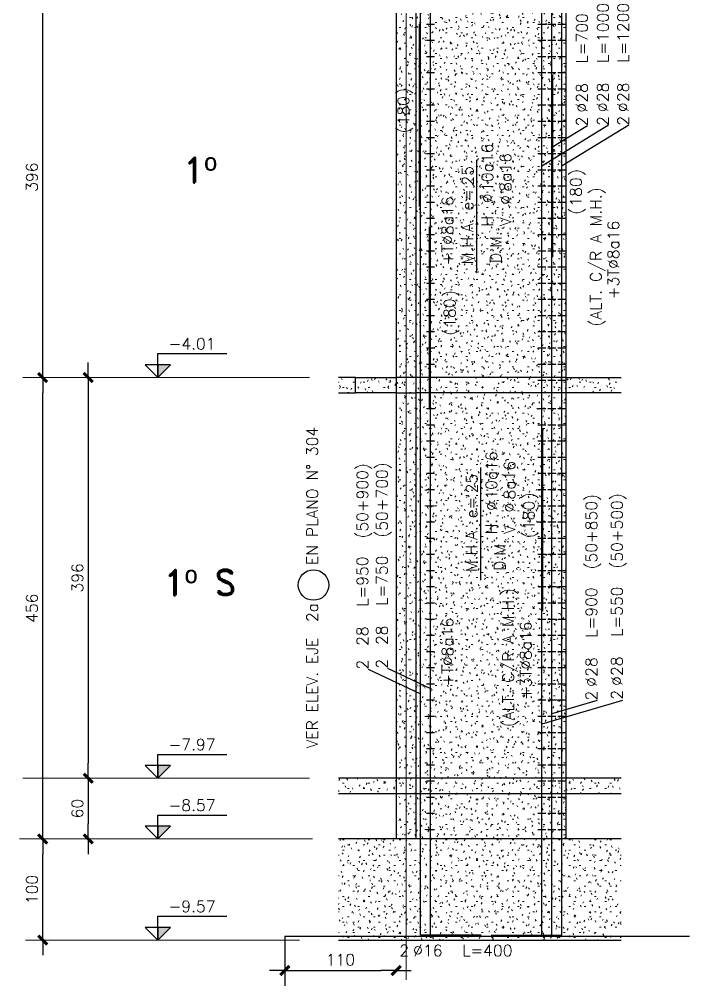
# Model space of a CAD drawing. Extents: x -58 to 5689, y 66 to 4123.
# Drawn here: x 1478 to 2140, y 1554 to 2509 of the extents above; entities that cross this region are included whole.
import ezdxf
from ezdxf.enums import TextEntityAlignment as Align

# ---------------------------------------------------------------- set-up
doc = ezdxf.new("R2010")
doc.units = 0
doc.header["$LTSCALE"] = 30
doc.header["$MEASUREMENT"] = 0
doc.linetypes.add('EJEEa$0$RLE-PROYECCION', pattern=[0.71438, 0.47625, -0.23813])
doc.layers.get('0').update_dxf_attribs({"linetype": 'CONTINUOUS'})
for name, color, linetype in [('EJEEa$0$fe', 7, 'CONTINUOUS'), ('EJEEa$0$RLA-COTAS2', 1, 'CONTINUOUS'), ('EJEEa$0$RLA-FE', 7, 'CONTINUOUS'), ('EJEEa$0$RLA-TEXTOS-FE', 9, 'CONTINUOUS'), ('EJEEa$0$RLA-TEXTOS2', 6, 'CONTINUOUS'), ('EJEEa$0$TEXTOS-FE', 9, 'CONTINUOUS'), ('EJEEa$0$TEXTOS1', 9, 'CONTINUOUS')]:
    doc.layers.add(name, color=color, linetype=linetype)
doc.layers.add('EJEEa$0$RLA-ACHURADO', color=30, linetype='EJEEa$0$RLE-PROYECCION', lineweight=15, transparency=0.7)
for name, color, linetype, lineweight in [('EJEEa$0$RLA-CONTORNO', 30, 'CONTINUOUS', 25), ('EJEEa$0$RLA-EJES', 1, 'CONTINUOUS', 9), ('EJEEa$0$RLA-NIVEL-1', 1, 'CONTINUOUS', 9), ('EJEEa$0$RLA-SELLO', 3, 'CONTINUOUS', 9)]:
    doc.layers.add(name, color=color, linetype=linetype, lineweight=lineweight)
doc.styles.add('EJEEa$0$RomanD', font='romand__.ttf', dxfattribs={"height": 32.5})
doc.styles.add('EJEEa$0$ROMANS', font='romans.shx', dxfattribs={"height": 11.25})
doc.dimstyles.new('EJEEa$0$ING50', dxfattribs={"dimscale": 50, "dimtxt": 0.27, "dimasz": 0.3, "dimexe": 0, "dimexo": 0, "dimgap": 0.1, "dimtad": 1, "dimdec": 1, "dimzin": 12, "dimdsep": 46, "dimtxsty": 'EJEEa$0$ROMANS', "dimblk": 'EJEEa$0$TICK1', "dimblk1": 'EJEEa$0$TICK1', "dimblk2": 'EJEEa$0$TICK1', "dimcen": 0.09, "dimclrd": 2, "dimclre": 1, "dimclrt": 3, "dimadec": 0, "dimazin": 0, "dimtfac": 1, "dimtdec": 0, "dimtix": 1, "dimtmove": 2, "dimatfit": 3, "dimldrblk": 'EJEEa$0$TICK1', "dimfxl": 0, "dimfxlon": 1, "dimtolj": 1, "dimtzin": 0, "dimarcsym": 0})
pattern_1 = [(0, (-900.539, -323.827), (20.32, 5.08), [1.676, -13.564, 1.676, -13.564, -81.28]), (0, (-900.539, -323.827), (20.32, 5.08), [-30.48, 1.676, -28.804, 1.676, -13.564, -35.56]), (0, (-900.539, -323.827), (20.32, 5.08), [-76.2, 1.676, -8.484, 1.676, -23.724]), (120, (-892.919, -321.287), (-14.55941, 15.057636), [1.676, -13.564, 1.676, -13.564, -81.28]), (120, (-892.919, -321.287), (-14.55941, 15.057636), [-30.48, 1.676, -28.804, 1.676, -13.564, -35.56]), (120, (-892.919, -321.287), (-14.55941, 15.057636), [-76.2, 1.676, -8.484, 1.676, -23.724]), (240, (-890.379, -311.127), (-5.76059, -20.137636), [1.676, -13.564, 1.676, -13.564, -81.28]), (240, (-890.379, -311.127), (-5.76059, -20.137636), [-30.48, 1.676, -28.804, 1.676, -13.564, -35.56]), (240, (-890.379, -311.127), (-5.76059, -20.137636), [-76.2, 1.676, -8.484, 1.676, -23.724])]

# ---------------------------------------------------------------- blocks, each defined once
blk = doc.blocks.new('EJEEa$0$TICK1')
at = {"color": 2}
for points in [[(0, 0), (-1, 0)], [(0, 0), (1, 0)]]:
    blk.add_lwpolyline(points, dxfattribs=at)
at = {"color": 2, "const_width": 0.2}
blk.add_lwpolyline([(-0.3, -0.3), (0.3, 0.3)], dxfattribs=at)
blk = doc.blocks.new('EJEEa$0$DIMBLOCK1-EJE Ea')
at = {"color": 2, "lineweight": -2, "transparency": 16777216}
blk.add_line((-1333.42, -942), (-1333.42, -872), dxfattribs=at)
at = {"color": 2, "lineweight": -2, "transparency": 16777216, "xscale": 15, "yscale": 15, "zscale": 15}
for p, rotation in [((-1333.42, -857), 90), ((-1333.42, -957), 270)]:
    blk.add_blockref('EJEEa$0$TICK1', p, dxfattribs=dict(at, rotation=rotation))
at = {"color": 3, "transparency": 16777216, "insert": (-1344.05, -907), "char_height": 11.25, "attachment_point": 5, "rotation": 90, "style": 'EJEEa$0$ROMANS'}
blk.add_mtext('\\A1;100', dxfattribs=at)
blk = doc.blocks.new('EJEEa$0$DIMBLOCK2-EJE Ea')
at = {"color": 2, "lineweight": -2, "transparency": 16777216}
blk.add_line((-1333.42, -842), (-1333.42, -416), dxfattribs=at)
at = {"color": 2, "lineweight": -2, "transparency": 16777216, "xscale": 15, "yscale": 15, "zscale": 15}
for p, rotation in [((-1333.42, -401), 90), ((-1333.42, -857), 270)]:
    blk.add_blockref('EJEEa$0$TICK1', p, dxfattribs=dict(at, rotation=rotation))
at = {"color": 3, "transparency": 16777216, "insert": (-1344.05, -629), "char_height": 11.25, "attachment_point": 5, "rotation": 90, "style": 'EJEEa$0$ROMANS'}
blk.add_mtext('\\A1;456', dxfattribs=at)
blk = doc.blocks.new('EJEEa$0$DIMBLOCK3-EJE Ea')
at = {"color": 2, "lineweight": -2, "transparency": 16777216}
blk.add_line((-1333.42, -386), (-1333.42, -20), dxfattribs=at)
at = {"color": 2, "lineweight": -2, "transparency": 16777216, "xscale": 15, "yscale": 15, "zscale": 15}
for p, rotation in [((-1333.42, -5), 90), ((-1333.42, -401), 270)]:
    blk.add_blockref('EJEEa$0$TICK1', p, dxfattribs=dict(at, rotation=rotation))
at = {"color": 3, "transparency": 16777216, "insert": (-1344.05, -203), "char_height": 11.25, "attachment_point": 5, "rotation": 90, "style": 'EJEEa$0$ROMANS'}
blk.add_mtext('\\A1;396', dxfattribs=at)
blk = doc.blocks.new('EJEEa$0$DIMBLOCK7-EJE Ea')
at = {"color": 2, "lineweight": -2, "transparency": 16777216}
blk.add_line((-1288.42, -416), (-1288.42, -782), dxfattribs=at)
at = {"color": 2, "lineweight": -2, "transparency": 16777216, "xscale": 15, "yscale": 15, "zscale": 15}
for p, rotation in [((-1288.42, -401), 90), ((-1288.42, -797), 270)]:
    blk.add_blockref('EJEEa$0$TICK1', p, dxfattribs=dict(at, rotation=rotation))
at = {"color": 3, "transparency": 16777216, "insert": (-1299.05, -599), "char_height": 11.25, "attachment_point": 5, "rotation": 90, "style": 'EJEEa$0$ROMANS'}
blk.add_mtext('\\A1;396', dxfattribs=at)
blk = doc.blocks.new('EJEEa$0$DIMBLOCK8-EJE Ea')
at = {"color": 2, "lineweight": -2, "transparency": 16777216}
blk.add_line((-1288.42, -812), (-1288.42, -842), dxfattribs=at)
at = {"color": 2, "lineweight": -2, "transparency": 16777216, "xscale": 15, "yscale": 15, "zscale": 15}
for p, rotation in [((-1288.42, -797), 90), ((-1288.42, -857), 270)]:
    blk.add_blockref('EJEEa$0$TICK1', p, dxfattribs=dict(at, rotation=rotation))
at = {"color": 3, "transparency": 16777216, "insert": (-1299.05, -827), "char_height": 11.25, "attachment_point": 5, "rotation": 90, "style": 'EJEEa$0$ROMANS'}
blk.add_mtext('\\A1;60', dxfattribs=at)
blk = doc.blocks.new('EJEEa$0$nivel-el')
blk.add_hatch(color=1).paths.add_polyline_path([(0, 0), (12.5, 12.5), (0, 12.5)])
at = {"color": 3}
blk.add_lwpolyline([(0, 0), (12.5, 12.5), (-12.5, 12.5), (0, 0), (0, 23.61), (68.35, 23.61)], dxfattribs=at)
blk.add_lwpolyline([(0, 0), (12.5, 12.5), (0, 12.5), (0, 0)])
at = {"color": 3, "style": 'EJEEa$0$ROMANS', "flags": 4}
blk.add_attdef('%%P0.00', text='', height=11.25, dxfattribs=at).set_placement((33.96, 27.67), align=Align.CENTER)
blk = doc.blocks.new('*U156')
at = {"layer": 'EJEEa$0$RLA-FE'}
for p, q in [((0, 50), (0, 0)), ((0, 0), (1068.21, 0)), ((1068.21, 0), (1118.21, 0)), ((1118.21, 0), (1150, 0)), ((1150, 0), (1150, 0))]:
    blk.add_line(p, q, dxfattribs=at)
at = {"layer": 'EJEEa$0$RLA-FE', "color": 3, "style": 'EJEEa$0$ROMANS'}
for tag, p, flags in [('TIPO', (573.8, -57.92), 13), ('PHI', (813.34, -65.84), 12), ('DIAM', (823.19, -66.05), 12), ('MINUS', (845.21, -66.05), 13), ('MARK', (858.6, -66.05), 13), ('TEXTO_FE1', (861.91, -66.05), 8), ('TEXTO_FE2', (929.43, -66.04), 8), ('NVECES', (559.93, -76.86), 13), ('NUMFE', (563.86, -96.62), 13), ('CAPA', (572.06, -115.74), 13), ('DESPLAZA', (277.18, -134.17), 13), ('ESPACIO', (283.22, -152.53), 13), ('CANT', (297.06, -171.33), 13)]:
    blk.add_attdef(tag, p, '', height=11.25, dxfattribs=dict(at, flags=flags))
at = {"layer": 'EJEEa$0$RLA-FE', "color": 3, "style": 'EJEEa$0$ROMANS', "flags": 8}
for tag, p in [('F=', (795.03, -66.05)), ('NUM', (809.44, -66.05))]:
    blk.add_attdef(tag, text='', height=11.25, dxfattribs=at).set_placement(p, align=Align.RIGHT)
blk = doc.blocks.new('*U151')
at = {"layer": 'EJEEa$0$RLA-FE'}
for p, q in [((0, 50), (0, 0)), ((0, 0), (768.21, 0)), ((768.21, 0), (818.21, 0)), ((818.21, 0), (850, 0)), ((850, 0), (850, 0))]:
    blk.add_line(p, q, dxfattribs=at)
at = {"layer": 'EJEEa$0$RLA-FE', "color": 3, "style": 'EJEEa$0$ROMANS', "flags": 8}
for tag, p in [('F=', (227.06, -44.74)), ('NUM', (241.47, -44.74))]:
    blk.add_attdef(tag, text='', height=11.25, dxfattribs=at).set_placement(p, align=Align.RIGHT)
at = {"layer": 'EJEEa$0$RLA-FE', "color": 3, "style": 'EJEEa$0$ROMANS'}
for tag, p, flags in [('PHI', (245.36, -44.52), 12), ('DIAM', (255.22, -44.74), 12), ('MINUS', (277.24, -44.74), 13), ('MARK', (290.63, -44.74), 13), ('TEXTO_FE1', (293.93, -44.74), 8), ('TEXTO_FE2', (361.45, -44.72), 8), ('TIPO', (423.8, -57.92), 13), ('NVECES', (409.93, -76.86), 13), ('NUMFE', (413.86, -96.62), 13), ('CAPA', (422.06, -115.74), 13), ('DESPLAZA', (277.18, -134.17), 13), ('ESPACIO', (283.22, -152.53), 13), ('CANT', (297.06, -171.33), 13)]:
    blk.add_attdef(tag, p, '', height=11.25, dxfattribs=dict(at, flags=flags))
blk = doc.blocks.new('*U150')
at = {"layer": 'EJEEa$0$RLA-FE'}
for p, q in [((0, 0), (0, 0)), ((0, 0), (568.21, 0)), ((568.21, 0), (618.21, 0)), ((618.21, 0), (650, 0)), ((650, 0), (650, 0))]:
    blk.add_line(p, q, dxfattribs=at)
at = {"layer": 'EJEEa$0$RLA-FE', "color": 3, "style": 'EJEEa$0$ROMANS', "flags": 8}
for tag, p in [('F=', (124.45, -35.3)), ('NUM', (138.86, -35.3))]:
    blk.add_attdef(tag, text='', height=11.25, dxfattribs=at).set_placement(p, align=Align.RIGHT)
at = {"layer": 'EJEEa$0$RLA-FE', "color": 3, "style": 'EJEEa$0$ROMANS'}
for tag, p, flags in [('PHI', (142.76, -35.08), 12), ('DIAM', (152.61, -35.3), 12), ('MINUS', (174.63, -35.3), 13), ('MARK', (188.03, -35.3), 13), ('TEXTO_FE1', (191.33, -35.3), 8), ('TEXTO_FE2', (258.85, -35.28), 8), ('TIPO', (323.8, -57.92), 13), ('NVECES', (309.93, -76.86), 13), ('NUMFE', (313.86, -96.62), 13), ('CAPA', (322.06, -115.74), 13), ('DESPLAZA', (277.18, -134.17), 13), ('ESPACIO', (283.22, -152.53), 13), ('CANT', (297.06, -171.33), 13)]:
    blk.add_attdef(tag, p, '', height=11.25, dxfattribs=dict(at, flags=flags))
blk = doc.blocks.new('*U148')
at = {"layer": 'EJEEa$0$RLA-FE', "color": 6}
blk.add_line((0, -1), (180, -1), dxfattribs=at)
at = {"layer": 'EJEEa$0$RLA-FE', "color": 3, "style": 'EJEEa$0$ROMANS', "flags": 8}
for tag, p in [('(', (45.35, -29.35)), ('EMP', (64.37, -29.35)), (')', (83.69, -29.35))]:
    blk.add_attdef(tag, text='', height=11.25, dxfattribs=at).set_placement(p, align=Align.CENTER)
blk = doc.blocks.new('*U152')
at = {"layer": 'EJEEa$0$RLA-FE'}
for p, q in [((0, 50), (0, 0)), ((0, 0), (418.21, 0)), ((418.21, 0), (468.21, 0)), ((468.21, 0), (500, 0)), ((500, 0), (500, 0))]:
    blk.add_line(p, q, dxfattribs=at)
at = {"layer": 'EJEEa$0$RLA-FE', "color": 3, "style": 'EJEEa$0$ROMANS'}
for tag, p, flags in [('TIPO', (248.8, -57.92), 13), ('NVECES', (234.93, -76.86), 13), ('PHI', (246.17, -79.68), 12), ('DIAM', (256.03, -79.89), 12), ('MINUS', (278.05, -79.89), 13), ('MARK', (291.44, -79.89), 13), ('TEXTO_FE1', (294.74, -79.89), 8), ('TEXTO_FE2', (362.26, -79.88), 8), ('NUMFE', (238.86, -96.62), 13), ('CAPA', (247.06, -115.74), 13), ('DESPLAZA', (277.18, -134.17), 13), ('ESPACIO', (283.22, -152.53), 13), ('CANT', (297.06, -171.33), 13)]:
    blk.add_attdef(tag, p, '', height=11.25, dxfattribs=dict(at, flags=flags))
at = {"layer": 'EJEEa$0$RLA-FE', "color": 3, "style": 'EJEEa$0$ROMANS', "flags": 8}
for tag, p in [('F=', (227.87, -79.89)), ('NUM', (242.28, -79.89))]:
    blk.add_attdef(tag, text='', height=11.25, dxfattribs=at).set_placement(p, align=Align.RIGHT)
blk = doc.blocks.new('*U149')
at = {"layer": 'EJEEa$0$RLA-FE'}
for p, q in [((0, 0), (0, 0)), ((0, 0), (918.21, 0)), ((918.21, 0), (968.21, 0)), ((968.21, 0), (1000, 0)), ((1000, 0), (1000, 0))]:
    blk.add_line(p, q, dxfattribs=at)
at = {"layer": 'EJEEa$0$RLA-FE', "color": 3, "style": 'EJEEa$0$ROMANS'}
for tag, p, flags in [('TIPO', (498.8, -57.92), 13), ('PHI', (493.24, -65.78), 12), ('DIAM', (503.1, -65.99), 12), ('MINUS', (525.12, -65.99), 13), ('MARK', (538.51, -65.99), 13), ('TEXTO_FE1', (541.81, -65.99), 8), ('TEXTO_FE2', (609.33, -65.97), 8), ('NVECES', (484.93, -76.86), 13), ('NUMFE', (488.86, -96.62), 13), ('CAPA', (497.06, -115.74), 13), ('DESPLAZA', (277.18, -134.17), 13), ('ESPACIO', (283.22, -152.53), 13), ('CANT', (297.06, -171.33), 13)]:
    blk.add_attdef(tag, p, '', height=11.25, dxfattribs=dict(at, flags=flags))
at = {"layer": 'EJEEa$0$RLA-FE', "color": 3, "style": 'EJEEa$0$ROMANS', "flags": 8}
for tag, p in [('F=', (474.94, -65.99)), ('NUM', (489.35, -65.99))]:
    blk.add_attdef(tag, text='', height=11.25, dxfattribs=at).set_placement(p, align=Align.RIGHT)
blk = doc.blocks.new('*U140')
at = {"layer": 'EJEEa$0$RLA-FE', "color": 6}
blk.add_line((0, -1), (180, -1), dxfattribs=at)
at = {"layer": 'EJEEa$0$RLA-FE', "color": 3, "style": 'EJEEa$0$ROMANS', "flags": 8}
for tag, p in [('(', (75.66, 7.13)), (')', (113.99, 7.13)), ('EMP', (94.68, 7.13))]:
    blk.add_attdef(tag, text='', height=11.25, dxfattribs=at).set_placement(p, align=Align.CENTER)
blk = doc.blocks.new('*U155')
at = {"layer": 'EJEEa$0$RLA-FE'}
for p, q in [((0, -50), (0, 0)), ((0, 0), (818.21, 0)), ((818.21, 0), (868.21, 0)), ((868.21, 0), (900, 0)), ((900, 0), (900, 0))]:
    blk.add_line(p, q, dxfattribs=at)
at = {"layer": 'EJEEa$0$RLA-FE', "color": 3, "style": 'EJEEa$0$ROMANS', "flags": 8}
for tag, p in [('F=', (257.61, 51.62)), ('NUM', (272.02, 51.62))]:
    blk.add_attdef(tag, text='', height=11.25, dxfattribs=at).set_placement(p, align=Align.RIGHT)
at = {"layer": 'EJEEa$0$RLA-FE', "color": 3, "style": 'EJEEa$0$ROMANS'}
for tag, p, flags in [('PHI', (275.91, 51.84), 14), ('DIAM', (285.77, 51.62), 12), ('MINUS', (307.79, 51.62), 13), ('MARK', (321.18, 51.62), 13), ('TEXTO_FE1', (324.48, 51.62), 8), ('TEXTO_FE2', (392, 51.64), 8), ('TIPO', (448.8, -75.78), 13), ('NVECES', (434.93, -94.72), 13), ('NUMFE', (438.86, -114.48), 13), ('CAPA', (447.06, -133.6), 13), ('DESPLAZA', (278.34, -151.59), 13), ('ESPACIO', (284.39, -169.95), 13), ('CANT', (298.23, -188.75), 13)]:
    blk.add_attdef(tag, p, '', height=11.25, dxfattribs=dict(at, flags=flags))
blk = doc.blocks.new('*U146')
at = {"layer": 'EJEEa$0$RLA-FE'}
for p, q in [((0, 0), (0, 0)), ((0, 0), (918.21, 0)), ((918.21, 0), (968.21, 0)), ((968.21, 0), (1000, 0)), ((1000, 0), (1000, 0))]:
    blk.add_line(p, q, dxfattribs=at)
at = {"layer": 'EJEEa$0$RLA-FE', "color": 3, "style": 'EJEEa$0$ROMANS', "flags": 8}
for tag, p in [('F=', (361.09, 38.09)), ('NUM', (375.5, 38.09))]:
    blk.add_attdef(tag, text='', height=11.25, dxfattribs=at).set_placement(p, align=Align.RIGHT)
at = {"layer": 'EJEEa$0$RLA-FE', "color": 3, "style": 'EJEEa$0$ROMANS'}
for tag, p, flags in [('PHI', (379.4, 38.31), 14), ('DIAM', (389.25, 38.09), 12), ('MINUS', (411.27, 38.09), 13), ('MARK', (424.66, 38.09), 13), ('TEXTO_FE1', (427.96, 38.09), 8), ('TEXTO_FE2', (495.49, 38.11), 8), ('TIPO', (498.8, -75.78), 13), ('NVECES', (484.93, -94.72), 13), ('NUMFE', (488.86, -114.48), 13), ('CAPA', (497.06, -133.6), 13), ('DESPLAZA', (278.34, -151.59), 13), ('ESPACIO', (284.39, -169.95), 13), ('CANT', (298.23, -188.75), 13)]:
    blk.add_attdef(tag, p, '', height=11.25, dxfattribs=dict(at, flags=flags))
blk = doc.blocks.new('*U141')
at = {"layer": 'EJEEa$0$RLA-FE', "color": 6}
blk.add_line((0, 1), (180, 1), dxfattribs=at)
at = {"layer": 'EJEEa$0$RLA-FE', "color": 3, "style": 'EJEEa$0$ROMANS', "flags": 8}
for tag, p in [('(', (75.66, 11.14)), ('EMP', (94.68, 11.14)), (')', (113.99, 11.14))]:
    blk.add_attdef(tag, text='', height=11.25, dxfattribs=at).set_placement(p, align=Align.CENTER)
blk = doc.blocks.new('*U154')
at = {"layer": 'EJEEa$0$RLA-FE'}
for p, q in [((0, -50), (0, 0)), ((0, 0), (618.21, 0)), ((618.21, 0), (668.21, 0)), ((668.21, 0), (700, 0)), ((700, 0), (700, 0))]:
    blk.add_line(p, q, dxfattribs=at)
at = {"layer": 'EJEEa$0$RLA-FE', "color": 3, "style": 'EJEEa$0$ROMANS', "flags": 8}
for tag, p in [('F=', (258.44, 42.41)), ('NUM', (272.85, 42.41))]:
    blk.add_attdef(tag, text='', height=11.25, dxfattribs=at).set_placement(p, align=Align.RIGHT)
at = {"layer": 'EJEEa$0$RLA-FE', "color": 3, "style": 'EJEEa$0$ROMANS'}
for tag, p, flags in [('PHI', (276.74, 42.63), 14), ('DIAM', (286.6, 42.41), 12), ('MINUS', (308.62, 42.41), 13), ('MARK', (322.01, 42.41), 13), ('TEXTO_FE1', (325.31, 42.41), 8), ('TEXTO_FE2', (392.83, 42.43), 8), ('TIPO', (348.8, -75.78), 13), ('NVECES', (334.93, -94.72), 13), ('NUMFE', (338.86, -114.48), 13), ('CAPA', (347.06, -133.6), 13), ('DESPLAZA', (278.34, -151.59), 13), ('ESPACIO', (284.39, -169.95), 13), ('CANT', (298.23, -188.75), 13)]:
    blk.add_attdef(tag, p, '', height=11.25, dxfattribs=dict(at, flags=flags))
blk = doc.blocks.new('*U147')
at = {"layer": 'EJEEa$0$RLA-FE'}
for p, q in [((0, 0), (0, 0)), ((0, 0), (718.21, 0)), ((718.21, 0), (768.21, 0)), ((768.21, 0), (800, 0)), ((800, 0), (800, 0))]:
    blk.add_line(p, q, dxfattribs=at)
at = {"layer": 'EJEEa$0$RLA-FE', "color": 3, "style": 'EJEEa$0$ROMANS', "flags": 8}
for tag, p in [('F=', (560.99, 66.74)), ('NUM', (575.39, 66.74))]:
    blk.add_attdef(tag, text='', height=11.25, dxfattribs=at).set_placement(p, align=Align.RIGHT)
at = {"layer": 'EJEEa$0$RLA-FE', "color": 3, "style": 'EJEEa$0$ROMANS'}
for tag, p, flags in [('PHI', (579.29, 66.96), 14), ('DIAM', (589.15, 66.74), 12), ('MINUS', (611.16, 66.74), 13), ('MARK', (624.56, 66.74), 13), ('TEXTO_FE1', (627.86, 66.74), 8), ('TEXTO_FE2', (695.38, 66.76), 8), ('TIPO', (398.8, -75.78), 13), ('NVECES', (384.93, -94.72), 13), ('NUMFE', (388.86, -114.48), 13), ('CAPA', (397.06, -133.6), 13), ('DESPLAZA', (278.34, -151.59), 13), ('ESPACIO', (284.39, -169.95), 13), ('CANT', (298.23, -188.75), 13)]:
    blk.add_attdef(tag, p, '', height=11.25, dxfattribs=dict(at, flags=flags))
blk = doc.blocks.new('*U153')
at = {"layer": 'EJEEa$0$RLA-FE', "color": 6}
blk.add_line((0, 1), (180, 1), dxfattribs=at)
at = {"layer": 'EJEEa$0$RLA-FE', "color": 3, "style": 'EJEEa$0$ROMANS', "flags": 8}
for tag, p in [('(', (75.66, -24.56)), ('EMP', (94.68, -24.56)), (')', (113.99, -24.56))]:
    blk.add_attdef(tag, text='', height=11.25, dxfattribs=at).set_placement(p, align=Align.CENTER)
blk = doc.blocks.new('*U159')
at = {"layer": 'EJEEa$0$TEXTOS1', "color": 5}
blk.add_line((-55.6, 0), (55.6, 0), dxfattribs=at)
at = {"layer": 'EJEEa$0$TEXTOS-FE', "color": 9, "style": 'EJEEa$0$ROMANS'}
for s, p in [('H. %%C', (5.91, -15.98)), ('D.M.', (-30.78, -24.35)), ('V. %%C', (5.39, -33.82))]:
    blk.add_text(s, height=11.25, dxfattribs=at).set_placement(p, align=Align.CENTER)
at = {"layer": 'EJEEa$0$TEXTOS-FE', "color": 9, "style": 'EJEEa$0$ROMANS', "flags": 12}
for tag, p in [('MALLA_2', (23.91, -16.08)), ('MALLA_3', (24.04, -33.98))]:
    blk.add_attdef(tag, p, '', height=11.25, dxfattribs=at)
at = {"layer": 'EJEEa$0$TEXTOS1', "color": 9, "style": 'EJEEa$0$ROMANS'}
blk.add_text('M.H.A. e=', height=11.25, dxfattribs=at).set_placement((-10.55, 3.6), align=Align.CENTER)
at = {"layer": 'EJEEa$0$TEXTOS1', "color": 9, "style": 'EJEEa$0$ROMANS', "flags": 12}
blk.add_attdef('ESPESOR', (30.06, 3.44), '', height=11.25, dxfattribs=at)
blk = doc.blocks.new('*U161')
at = {"layer": 'EJEEa$0$RLA-FE'}
for p, q in [((0, 0), (0, 0)), ((0, 0), (318.21, 0)), ((318.21, 0), (368.21, 0)), ((368.21, 0), (400, 0)), ((400, 0), (400, 0))]:
    blk.add_line(p, q, dxfattribs=at)
at = {"layer": 'EJEEa$0$RLA-FE', "color": 3, "style": 'EJEEa$0$ROMANS', "flags": 8}
for tag, p in [('F=', (108.44, -19.89)), ('NUM', (122.85, -19.89))]:
    blk.add_attdef(tag, text='', height=11.25, dxfattribs=at).set_placement(p, align=Align.RIGHT)
at = {"layer": 'EJEEa$0$RLA-FE', "color": 3, "style": 'EJEEa$0$ROMANS'}
for tag, p, flags in [('PHI', (126.74, -19.68), 12), ('DIAM', (136.6, -19.89), 12), ('MINUS', (158.62, -19.89), 13), ('MARK', (172.01, -19.89), 13), ('TEXTO_FE1', (175.31, -19.89), 8), ('TEXTO_FE2', (242.83, -19.88), 8), ('TIPO', (198.8, -57.92), 13), ('NVECES', (184.93, -76.86), 13), ('NUMFE', (188.86, -96.62), 13), ('CAPA', (197.06, -115.74), 13), ('DESPLAZA', (277.18, -134.17), 13), ('ESPACIO', (283.22, -152.53), 13), ('CANT', (297.06, -171.33), 13)]:
    blk.add_attdef(tag, p, '', height=11.25, dxfattribs=dict(at, flags=flags))
blk = doc.blocks.new('*D160')
at = {"layer": 'EJEEa$0$RLA-FE', "color": 2, "lineweight": -2, "transparency": 16777216}
blk.add_line((-1079.32, -987), (-999.32, -987), dxfattribs=at)
at = {"layer": 'EJEEa$0$RLA-FE', "color": 2, "lineweight": -2, "transparency": 16777216, "xscale": 15, "yscale": 15, "zscale": 15, "rotation": 180}
blk.add_blockref('EJEEa$0$TICK1', (-1094.32, -987), dxfattribs=at)
at = {"layer": 'EJEEa$0$RLA-FE', "color": 2, "lineweight": -2, "transparency": 16777216, "xscale": 15, "yscale": 15, "zscale": 15}
blk.add_blockref('EJEEa$0$TICK1', (-984.32, -987), dxfattribs=at)
at = {"layer": 'EJEEa$0$RLA-FE', "color": 3, "transparency": 16777216, "insert": (-1039.32, -976.37), "char_height": 11.25, "attachment_point": 5, "style": 'EJEEa$0$ROMANS'}
blk.add_mtext('\\A1;110', dxfattribs=at)
blk = doc.blocks.new('*U162')
at = {"layer": 'EJEEa$0$RLA-FE', "color": 1}
blk.add_line((-4, 0), (4, 0), dxfattribs=at)
blk = doc.blocks.new('*U163')
at = {"layer": 'EJEEa$0$RLA-COTAS2', "color": 0, "linetype": 'ByBlock', "lineweight": -2, "transparency": 16777216}
for p in [(0, 432), (0, 416), (0, 400), (0, 384), (0, 368), (0, 352), (0, 336), (0, 320), (0, 304), (0, 288), (0, 272), (0, 256), (0, 240), (0, 224), (0, 208), (0, 192), (0, 176), (0, 160), (0, 144), (0, 128), (0, 112), (0, 96), (0, 80), (0, 64), (0, 48), (0, 32), (0, 16), (0, 0)]:
    blk.add_blockref('*U162', p, dxfattribs=at)
blk = doc.blocks.new('*U164')
at = {"layer": 'EJEEa$0$RLA-FE', "color": 1}
blk.add_line((-4, 0), (4, 0), dxfattribs=at)
blk = doc.blocks.new('*U165')
at = {"layer": 'EJEEa$0$RLA-COTAS2', "color": 0, "linetype": 'ByBlock', "lineweight": -2, "transparency": 16777216}
for p in [(0, 432), (0, 416), (0, 400), (0, 384), (0, 368), (0, 352), (0, 336), (0, 320), (0, 304), (0, 288), (0, 272), (0, 256), (0, 240), (0, 224), (0, 208), (0, 192), (0, 176), (0, 160), (0, 144), (0, 128), (0, 112), (0, 96), (0, 80), (0, 64), (0, 48), (0, 32), (0, 16), (0, 0)]:
    blk.add_blockref('*U164', p, dxfattribs=at)
blk = doc.blocks.new('*U166')
at = {"layer": 'EJEEa$0$RLA-FE', "color": 1}
blk.add_line((-4, 0), (4, 0), dxfattribs=at)
blk = doc.blocks.new('*U167')
at = {"layer": 'EJEEa$0$RLA-COTAS2', "color": 0, "linetype": 'ByBlock', "lineweight": -2, "transparency": 16777216}
for p in [(0, 432), (0, 416), (0, 400), (0, 384), (0, 368), (0, 352), (0, 336), (0, 320), (0, 304), (0, 288), (0, 272), (0, 256), (0, 240), (0, 224), (0, 208), (0, 192), (0, 176), (0, 160), (0, 144), (0, 128), (0, 112), (0, 96), (0, 80), (0, 64), (0, 48), (0, 32), (0, 16), (0, 0)]:
    blk.add_blockref('*U166', p, dxfattribs=at)
blk = doc.blocks.new('*U168')
at = {"layer": 'EJEEa$0$RLA-FE', "color": 1}
blk.add_line((-4, 0), (4, 0), dxfattribs=at)
blk = doc.blocks.new('*U169')
at = {"layer": 'EJEEa$0$RLA-COTAS2', "color": 0, "linetype": 'ByBlock', "lineweight": -2, "transparency": 16777216}
for p in [(0, 384), (0, 368), (0, 352), (0, 336), (0, 320), (0, 304), (0, 288), (0, 272), (0, 256), (0, 240), (0, 224), (0, 208), (0, 192), (0, 176), (0, 160), (0, 144), (0, 128), (0, 112), (0, 96), (0, 80), (0, 64), (0, 48), (0, 32), (0, 16), (0, 0)]:
    blk.add_blockref('*U168', p, dxfattribs=at)
blk = doc.blocks.new('*U170')
at = {"layer": 'EJEEa$0$RLA-FE', "color": 1}
blk.add_line((-4, 0), (4, 0), dxfattribs=at)
blk = doc.blocks.new('*U171')
at = {"layer": 'EJEEa$0$RLA-COTAS2', "color": 0, "linetype": 'ByBlock', "lineweight": -2, "transparency": 16777216}
for p in [(0, 384), (0, 368), (0, 352), (0, 336), (0, 320), (0, 304), (0, 288), (0, 272), (0, 256), (0, 240), (0, 224), (0, 208), (0, 192), (0, 176), (0, 160), (0, 144), (0, 128), (0, 112), (0, 96), (0, 80), (0, 64), (0, 48), (0, 32), (0, 16), (0, 0)]:
    blk.add_blockref('*U170', p, dxfattribs=at)
blk = doc.blocks.new('*U172')
at = {"layer": 'EJEEa$0$RLA-FE', "color": 1}
blk.add_line((-4, 0), (4, 0), dxfattribs=at)
blk = doc.blocks.new('*U173')
at = {"layer": 'EJEEa$0$RLA-COTAS2', "color": 0, "linetype": 'ByBlock', "lineweight": -2, "transparency": 16777216}
for p in [(0, 384), (0, 368), (0, 352), (0, 336), (0, 320), (0, 304), (0, 288), (0, 272), (0, 256), (0, 240), (0, 224), (0, 208), (0, 192), (0, 176), (0, 160), (0, 144), (0, 128), (0, 112), (0, 96), (0, 80), (0, 64), (0, 48), (0, 32), (0, 16), (0, 0)]:
    blk.add_blockref('*U172', p, dxfattribs=at)
blk = doc.blocks.new('*U182')
at = {"layer": 'EJEEa$0$RLA-FE', "color": 1}
blk.add_line((-4, 0), (4, 0), dxfattribs=at)
blk = doc.blocks.new('*U183')
at = {"layer": 'EJEEa$0$RLA-COTAS2', "color": 0, "linetype": 'ByBlock', "lineweight": -2, "transparency": 16777216}
for p in [(0, 368), (0, 352), (0, 336), (0, 320), (0, 304), (0, 288), (0, 272), (0, 256), (0, 240), (0, 224), (0, 208), (0, 192), (0, 176), (0, 160), (0, 144), (0, 128), (0, 112), (0, 96), (0, 80), (0, 64), (0, 48), (0, 32), (0, 16), (0, 0)]:
    blk.add_blockref('*U182', p, dxfattribs=at)
blk = doc.blocks.new('*U184')
at = {"layer": 'EJEEa$0$RLA-FE', "color": 1}
blk.add_line((-4, 0), (4, 0), dxfattribs=at)
blk = doc.blocks.new('*U185')
at = {"layer": 'EJEEa$0$RLA-COTAS2', "color": 0, "linetype": 'ByBlock', "lineweight": -2, "transparency": 16777216}
for p in [(0, 432), (0, 416), (0, 400), (0, 384), (0, 368), (0, 352), (0, 336), (0, 320), (0, 304), (0, 288), (0, 272), (0, 256), (0, 240), (0, 224), (0, 208), (0, 192), (0, 176), (0, 160), (0, 144), (0, 128), (0, 112), (0, 96), (0, 80), (0, 64), (0, 48), (0, 32), (0, 16), (0, 0)]:
    blk.add_blockref('*U184', p, dxfattribs=at)
blk = doc.blocks.new('EJEEa')
at = {"layer": 'EJEEa$0$RLA-ACHURADO'}
h = blk.add_hatch(dxfattribs=at)
h.set_pattern_fill('SAND - DENSE', color=256, style=0, pattern_type=2)
h.set_pattern_definition(pattern_1)
h.paths.add_polyline_path([(-964.32, -401), (-964.32, -5), (-984.32, -5), (-984.32, -401)], flags=0)
h = blk.add_hatch(dxfattribs=at)
h.set_pattern_fill('SAND - DENSE', color=256, style=0, pattern_type=2)
h.set_pattern_definition(pattern_1)
h.paths.add_polyline_path([(-816.44, -401), (-816.44, -5), (-964.32, -5), (-964.32, -401)], flags=0)
h = blk.add_hatch(dxfattribs=at)
h.set_pattern_fill('SAND - DENSE', color=256, style=0, pattern_type=2)
h.set_pattern_definition(pattern_1)
h.paths.add_polyline_path([(-984.32, -416), (-964.32, -416), (-964.32, -401), (-984.32, -401)], flags=0)
h.paths.add_polyline_path([(-1041.24, -416), (-1024.32, -416), (-1024.32, -401), (-1041.24, -401), (-1041.24, -402.18)], flags=0)
h = blk.add_hatch(dxfattribs=at)
h.set_pattern_fill('SAND - DENSE', color=256, style=0, pattern_type=2)
h.set_pattern_definition(pattern_1)
h.paths.add_polyline_path([(-1024.32, -416), (-984.32, -416), (-984.32, -401), (-1024.32, -401)], flags=0)
h = blk.add_hatch(dxfattribs=at)
h.set_pattern_fill('SAND - DENSE', color=256, style=0, pattern_type=2)
h.set_pattern_definition(pattern_1)
h.paths.add_polyline_path([(-964.32, -857), (-964.32, -401), (-984.32, -401), (-984.32, -857)], flags=0)
h = blk.add_hatch(dxfattribs=at)
h.set_pattern_fill('SAND - DENSE', color=256, style=0, pattern_type=2)
h.set_pattern_definition(pattern_1)
h.paths.add_polyline_path([(-964.32, -857), (-816.44, -857), (-816.44, -812), (-964.32, -812)], flags=0)
h.paths.add_polyline_path([(-964.32, -797), (-816.44, -797), (-816.44, -401), (-964.32, -401), (-964.32, -416)], flags=0)
h = blk.add_hatch(dxfattribs=at)
h.set_pattern_fill('SAND - DENSE', color=256, style=0, pattern_type=2)
h.set_pattern_definition(pattern_1)
h.paths.add_polyline_path([(-964.32, -416), (-762.02, -416), (-762.02, -401), (-964.32, -401)], flags=0)
h = blk.add_hatch(dxfattribs=at)
h.set_pattern_fill('SAND - DENSE', color=256, style=0, pattern_type=2)
h.set_pattern_definition(pattern_1)
h.paths.add_polyline_path([(-1041.24, -812), (-762.02, -812), (-762.02, -797), (-1041.24, -797), (-1041.24, -799.89)], flags=0)
h = blk.add_hatch(dxfattribs=at)
h.set_pattern_fill('SAND - DENSE', color=256, style=0, pattern_type=2)
h.set_pattern_definition(pattern_1)
h.paths.add_polyline_path([(-1041.24, -957), (-762.02, -957), (-762.02, -857), (-1041.24, -857)], flags=0)
at = {"layer": 'EJEEa$0$RLA-CONTORNO'}
for p, q in [((-964.32, -857), (-964.32, 1183)), ((-816.44, -797), (-816.44, 1168)), ((-984.32, 787), (-984.32, -857)), ((-1024.32, -401), (-1041.24, -401)), ((-1024.32, -416), (-1024.32, -401)), ((-1024.32, -401), (-984.32, -401)), ((-964.32, -401), (-984.32, -401)), ((-816.44, -401), (-964.32, -401)), ((-816.44, -401), (-762.02, -401)), ((-1041.24, -416), (-1024.32, -416)), ((-984.32, -416), (-1024.32, -416)), ((-984.32, -416), (-964.32, -416)), ((-762.02, -416), (-964.32, -416)), ((-762.02, -797), (-1041.24, -797)), ((-816.44, -812), (-816.44, -797)), ((-1041.24, -812), (-762.02, -812)), ((-816.44, -857), (-816.44, -812)), ((-762.02, -857), (-1041.24, -857)), ((-1041.24, -957), (-762.02, -957))]:
    blk.add_line(p, q, dxfattribs=at)
at = {"layer": 'EJEEa$0$RLA-CONTORNO', "color": 2}
for p, q in [((-774.45, -151.76), (-840.44, -191.99)), ((-795.14, -152.24), (-830.44, -173.76)), ((-754.38, -151.66), (-820.37, -191.89)), ((-1011.94, -689.09), (-960.32, -713.66)), ((-992.73, -688.26), (-950.32, -708.45)), ((-760.54, -720.16), (-840.44, -743.52)), ((-785.7, -720.3), (-830.44, -733.37))]:
    blk.add_line(p, q, dxfattribs=at)
at = {"layer": 'EJEEa$0$RLA-EJES'}
blk.add_line((-974.32, -996.18), (-974.32, 1463), dxfattribs=at)
at = {"layer": 'EJEEa$0$RLA-FE', "color": 1}
blk.add_line((-1094.32, -953), (-1094.32, -1002), dxfattribs=at)
at = {"layer": 'EJEEa$0$RLA-NIVEL-1'}
for p, q in [((-1352.89, -401), (-1069.97, -401)), ((-1352.89, -797), (-1069.97, -797)), ((-1066.83, -857), (-1356.46, -857)), ((-1079.8, -957), (-1350.38, -957))]:
    blk.add_line(p, q, dxfattribs=at)
at = {"layer": 'EJEEa$0$RLA-SELLO'}
for p, q in [((-1356.46, -857), (-1208.73, -857)), ((-1350.38, -957), (-1215.1, -957))]:
    blk.add_line(p, q, dxfattribs=at)
at = {"layer": 'EJEEa$0$RLA-TEXTOS-FE', "color": 2}
blk.add_circle((-1065.91, -606.08), 15.07, dxfattribs=at)
ref = blk.add_blockref('*U159', (-904.51, -241.42), dxfattribs=dict(rotation=90))
ref.add_attrib('ESPESOR', '25', (-907.95, -211.36), dxfattribs={"layer": 'EJEEa$0$TEXTOS1', "color": 9, "height": 11.25, "rotation": 90, "style": 'EJEEa$0$ROMANS'})
ref.add_attrib('MALLA_2', '10a16', (-888.43, -217.51), dxfattribs={"layer": 'EJEEa$0$TEXTOS-FE', "color": 9, "height": 11.25, "rotation": 90, "style": 'EJEEa$0$ROMANS'})
ref.add_attrib('MALLA_3', '8a16', (-870.53, -217.38), dxfattribs={"layer": 'EJEEa$0$TEXTOS-FE', "color": 9, "height": 11.25, "rotation": 90, "style": 'EJEEa$0$ROMANS'})
ref = blk.add_blockref('EJEEa$0$nivel-el', (-1219.81, -401))
ref.add_attrib('%%P0.00', '-4.01', dxfattribs={"color": 3, "height": 11.25, "style": 'EJEEa$0$ROMANS'}).set_placement((-1185.85, -373.33), align=Align.CENTER)
ref = blk.add_blockref('*U159', (-900.56, -545.58), dxfattribs=dict(rotation=90))
ref.add_attrib('ESPESOR', '25', (-904, -515.52), dxfattribs={"layer": 'EJEEa$0$TEXTOS1', "color": 9, "height": 11.25, "rotation": 90, "style": 'EJEEa$0$ROMANS'})
ref.add_attrib('MALLA_2', '10a16', (-884.48, -521.67), dxfattribs={"layer": 'EJEEa$0$TEXTOS-FE', "color": 9, "height": 11.25, "rotation": 90, "style": 'EJEEa$0$ROMANS'})
ref.add_attrib('MALLA_3', '8a16', (-866.58, -521.54), dxfattribs={"layer": 'EJEEa$0$TEXTOS-FE', "color": 9, "height": 11.25, "rotation": 90, "style": 'EJEEa$0$ROMANS'})
ref = blk.add_blockref('EJEEa$0$nivel-el', (-1219.81, -797))
ref.add_attrib('%%P0.00', '-7.97', dxfattribs={"color": 3, "height": 11.25, "style": 'EJEEa$0$ROMANS'}).set_placement((-1185.85, -769.33), align=Align.CENTER)
ref = blk.add_blockref('EJEEa$0$nivel-el', (-1219.81, -857))
ref.add_attrib('%%P0.00', '-8.57', dxfattribs={"color": 3, "height": 11.25, "style": 'EJEEa$0$ROMANS'}).set_placement((-1185.85, -829.33), align=Align.CENTER)
ref = blk.add_blockref('EJEEa$0$nivel-el', (-1219.81, -957))
ref.add_attrib('%%P0.00', '-9.57', dxfattribs={"color": 3, "height": 11.25, "style": 'EJEEa$0$ROMANS'}).set_placement((-1185.85, -929.33), align=Align.CENTER)
at = {"layer": 'EJEEa$0$fe'}
ref = blk.add_blockref('*U141', (-960.32, -232), dxfattribs=dict(at, rotation=90))
ref.add_attrib('EMP', '180', dxfattribs={"layer": 'EJEEa$0$RLA-FE', "color": 3, "height": 11.25, "rotation": 90, "style": 'EJEEa$0$ROMANS'}).set_placement((-971.46, -137.32), align=Align.CENTER)
ref.add_attrib('(', '(', dxfattribs={"layer": 'EJEEa$0$RLA-FE', "color": 3, "height": 11.25, "rotation": 90, "style": 'EJEEa$0$ROMANS'}).set_placement((-971.46, -156.34), align=Align.CENTER)
ref.add_attrib(')', ')', dxfattribs={"layer": 'EJEEa$0$RLA-FE', "color": 3, "height": 11.25, "rotation": 90, "style": 'EJEEa$0$ROMANS'}).set_placement((-971.46, -118.01), align=Align.CENTER)
ref = blk.add_blockref('*U153', (-950.32, -432), dxfattribs=dict(at, rotation=90))
ref.add_attrib('EMP', '180', dxfattribs={"layer": 'EJEEa$0$RLA-FE', "color": 3, "height": 11.25, "rotation": 90, "style": 'EJEEa$0$ROMANS'}).set_placement((-925.76, -337.32), align=Align.CENTER)
ref.add_attrib('(', '(', dxfattribs={"layer": 'EJEEa$0$RLA-FE', "color": 3, "height": 11.25, "rotation": 90, "style": 'EJEEa$0$ROMANS'}).set_placement((-925.76, -356.34), align=Align.CENTER)
ref.add_attrib(')', ')', dxfattribs={"layer": 'EJEEa$0$RLA-FE', "color": 3, "height": 11.25, "rotation": 90, "style": 'EJEEa$0$ROMANS'}).set_placement((-925.76, -318.01), align=Align.CENTER)
ref = blk.add_blockref('*U140', (-840.44, -632), dxfattribs=dict(at, rotation=90))
ref.add_attrib('EMP', '180', dxfattribs={"layer": 'EJEEa$0$RLA-FE', "color": 3, "height": 11.25, "rotation": 90, "style": 'EJEEa$0$ROMANS'}).set_placement((-847.57, -537.32), align=Align.CENTER)
ref.add_attrib('(', '(', dxfattribs={"layer": 'EJEEa$0$RLA-FE', "color": 3, "height": 11.25, "rotation": 90, "style": 'EJEEa$0$ROMANS'}).set_placement((-847.57, -556.34), align=Align.CENTER)
ref.add_attrib(')', ')', dxfattribs={"layer": 'EJEEa$0$RLA-FE', "color": 3, "height": 11.25, "rotation": 90, "style": 'EJEEa$0$ROMANS'}).set_placement((-847.57, -518.01), align=Align.CENTER)
at = {"layer": 'EJEEa$0$RLA-COTAS2', "rotation": 180}
for name, p in [('*U183', (-950.32, -20)), ('*U173', (-840.44, -20)), ('*U171', (-830.44, -20)), ('*U169', (-820.44, -20)), ('*U185', (-950.32, -416)), ('*U167', (-840.44, -416)), ('*U165', (-830.44, -416)), ('*U163', (-820.44, -416))]:
    blk.add_blockref(name, p, dxfattribs=at)
at = {"layer": 'EJEEa$0$RLA-FE'}
ref = blk.add_blockref('*U146', (-960.32, -232), dxfattribs=dict(at, rotation=90))
ref.add_attrib('DIAM', '28', (-998.41, 157.25), dxfattribs={"color": 3, "height": 11.25, "rotation": 90, "style": 'EJEEa$0$ROMANS'})
ref.add_attrib('NUM', '2', dxfattribs={"color": 3, "height": 11.25, "rotation": 90, "style": 'EJEEa$0$ROMANS'}).set_placement((-998.41, 143.5), align=Align.RIGHT)
ref.add_attrib('TEXTO_FE1', 'L=1000', (-998.41, 195.96), dxfattribs={"color": 3, "height": 11.25, "rotation": 90, "style": 'EJEEa$0$ROMANS'})
ref = blk.add_blockref('*U147', (-950.32, -432), dxfattribs=dict(at, rotation=90))
ref.add_attrib('DIAM', '28', (-1017.06, 157.15), dxfattribs={"color": 3, "height": 11.25, "rotation": 90, "style": 'EJEEa$0$ROMANS'})
ref.add_attrib('NUM', '2', dxfattribs={"color": 3, "height": 11.25, "rotation": 90, "style": 'EJEEa$0$ROMANS'}).set_placement((-1017.06, 143.39), align=Align.RIGHT)
ref.add_attrib('TEXTO_FE1', 'L=800', (-1017.06, 195.86), dxfattribs={"color": 3, "height": 11.25, "rotation": 90, "style": 'EJEEa$0$ROMANS'})
ref = blk.add_blockref('*U149', (-840.44, -632), dxfattribs=dict(at, rotation=90))
ref.add_attrib('DIAM', '28', (-774.45, -128.9), dxfattribs={"color": 3, "height": 11.25, "rotation": 90, "style": 'EJEEa$0$ROMANS'})
ref.add_attrib('NUM', '2', dxfattribs={"color": 3, "height": 11.25, "rotation": 90, "style": 'EJEEa$0$ROMANS'}).set_placement((-774.45, -142.65), align=Align.RIGHT)
ref.add_attrib('TEXTO_FE1', 'L=1000', (-774.45, -90.19), dxfattribs={"color": 3, "height": 11.25, "rotation": 90, "style": 'EJEEa$0$ROMANS'})
ref.add_attrib('PHI', '%%C', (-774.66, -138.76), dxfattribs={"color": 3, "height": 11.25, "rotation": 90, "style": 'EJEEa$0$ROMANS'})
ref = blk.add_blockref('*U150', (-830.44, -282), dxfattribs=dict(at, rotation=90))
ref.add_attrib('DIAM', '28', (-795.14, -129.39), dxfattribs={"color": 3, "height": 11.25, "rotation": 90, "style": 'EJEEa$0$ROMANS'})
ref.add_attrib('NUM', '2', dxfattribs={"color": 3, "height": 11.25, "rotation": 90, "style": 'EJEEa$0$ROMANS'}).set_placement((-795.14, -143.14), align=Align.RIGHT)
ref.add_attrib('TEXTO_FE1', 'L=700', (-795.14, -90.67), dxfattribs={"color": 3, "height": 11.25, "rotation": 90, "style": 'EJEEa$0$ROMANS'})
ref.add_attrib('PHI', '%%C', (-795.35, -139.24), dxfattribs={"color": 3, "height": 11.25, "rotation": 90, "style": 'EJEEa$0$ROMANS'})
ref = blk.add_blockref('*U156', (-820.44, -952), dxfattribs=dict(at, rotation=90))
ref.add_attrib('DIAM', '28', (-754.38, -128.81), dxfattribs={"color": 3, "height": 11.25, "rotation": 90, "style": 'EJEEa$0$ROMANS'})
ref.add_attrib('NUM', '2', dxfattribs={"color": 3, "height": 11.25, "rotation": 90, "style": 'EJEEa$0$ROMANS'}).set_placement((-754.38, -142.56), align=Align.RIGHT)
ref.add_attrib('TEXTO_FE1', 'L=1200', (-754.38, -90.09), dxfattribs={"color": 3, "height": 11.25, "rotation": 90, "style": 'EJEEa$0$ROMANS'})
ref.add_attrib('TEXTO_FE2', '(50+1150)', (-754.4, -22.57), dxfattribs={"color": 3, "height": 11.25, "rotation": 90, "style": 'EJEEa$0$ROMANS'})
ref.add_attrib('PHI', '%%C', (-754.6, -138.66), dxfattribs={"color": 3, "height": 11.25, "rotation": 90, "style": 'EJEEa$0$ROMANS'})
ref = blk.add_blockref('*U155', (-960.32, -952), dxfattribs=dict(at, rotation=90))
ref.add_attrib('DIAM', '28', (-1011.94, -666.23), dxfattribs={"color": 3, "height": 11.25, "rotation": 90, "style": 'EJEEa$0$ROMANS'})
ref.add_attrib('NUM', '2', dxfattribs={"color": 3, "height": 11.25, "rotation": 90, "style": 'EJEEa$0$ROMANS'}).set_placement((-1011.94, -679.98), align=Align.RIGHT)
ref.add_attrib('TEXTO_FE1', 'L=950', (-1011.94, -627.52), dxfattribs={"color": 3, "height": 11.25, "rotation": 90, "style": 'EJEEa$0$ROMANS'})
ref.add_attrib('TEXTO_FE2', '(50+900)', (-1011.96, -560), dxfattribs={"color": 3, "height": 11.25, "rotation": 90, "style": 'EJEEa$0$ROMANS'})
ref = blk.add_blockref('*U151', (-830.44, -952), dxfattribs=dict(at, rotation=90))
ref.add_attrib('DIAM', '28', (-785.7, -696.78), dxfattribs={"color": 3, "height": 11.25, "rotation": 90, "style": 'EJEEa$0$ROMANS'})
ref.add_attrib('NUM', '2', dxfattribs={"color": 3, "height": 11.25, "rotation": 90, "style": 'EJEEa$0$ROMANS'}).set_placement((-785.7, -710.53), align=Align.RIGHT)
ref.add_attrib('TEXTO_FE1', 'L=900', (-785.7, -658.07), dxfattribs={"color": 3, "height": 11.25, "rotation": 90, "style": 'EJEEa$0$ROMANS'})
ref.add_attrib('TEXTO_FE2', '(50+850)', (-785.72, -590.55), dxfattribs={"color": 3, "height": 11.25, "rotation": 90, "style": 'EJEEa$0$ROMANS'})
ref.add_attrib('PHI', '%%C', (-785.91, -706.64), dxfattribs={"color": 3, "height": 11.25, "rotation": 90, "style": 'EJEEa$0$ROMANS'})
ref = blk.add_blockref('*U148', (-830.44, -282), dxfattribs=dict(at, rotation=90))
ref.add_attrib('EMP', '180', dxfattribs={"color": 3, "height": 11.25, "rotation": 90, "style": 'EJEEa$0$ROMANS'}).set_placement((-801.08, -217.63), align=Align.CENTER)
ref.add_attrib('(', '(', dxfattribs={"color": 3, "height": 11.25, "rotation": 90, "style": 'EJEEa$0$ROMANS'}).set_placement((-801.08, -236.65), align=Align.CENTER)
ref.add_attrib(')', ')', dxfattribs={"color": 3, "height": 11.25, "rotation": 90, "style": 'EJEEa$0$ROMANS'}).set_placement((-801.08, -198.31), align=Align.CENTER)
ref = blk.add_blockref('*U154', (-950.32, -952), dxfattribs=dict(at, rotation=90))
ref.add_attrib('DIAM', '28', (-992.73, -665.4), dxfattribs={"color": 3, "height": 11.25, "rotation": 90, "style": 'EJEEa$0$ROMANS'})
ref.add_attrib('NUM', '2', dxfattribs={"color": 3, "height": 11.25, "rotation": 90, "style": 'EJEEa$0$ROMANS'}).set_placement((-992.73, -679.15), align=Align.RIGHT)
ref.add_attrib('TEXTO_FE1', 'L=750', (-992.73, -626.69), dxfattribs={"color": 3, "height": 11.25, "rotation": 90, "style": 'EJEEa$0$ROMANS'})
ref.add_attrib('TEXTO_FE2', '(50+700)', (-992.75, -559.17), dxfattribs={"color": 3, "height": 11.25, "rotation": 90, "style": 'EJEEa$0$ROMANS'})
ref = blk.add_blockref('*U152', (-840.44, -952), dxfattribs=dict(at, rotation=90))
ref.add_attrib('DIAM', '28', (-760.54, -695.97), dxfattribs={"color": 3, "height": 11.25, "rotation": 90, "style": 'EJEEa$0$ROMANS'})
ref.add_attrib('NUM', '2', dxfattribs={"color": 3, "height": 11.25, "rotation": 90, "style": 'EJEEa$0$ROMANS'}).set_placement((-760.54, -709.72), align=Align.RIGHT)
ref.add_attrib('TEXTO_FE1', 'L=550', (-760.54, -657.26), dxfattribs={"color": 3, "height": 11.25, "rotation": 90, "style": 'EJEEa$0$ROMANS'})
ref.add_attrib('TEXTO_FE2', '(50+500)', (-760.56, -589.74), dxfattribs={"color": 3, "height": 11.25, "rotation": 90, "style": 'EJEEa$0$ROMANS'})
ref.add_attrib('PHI', '%%C', (-760.76, -705.83), dxfattribs={"color": 3, "height": 11.25, "rotation": 90, "style": 'EJEEa$0$ROMANS'})
ref = blk.add_blockref('*U161', (-1094.32, -953), dxfattribs=at)
ref.add_attrib('DIAM', '16', (-957.72, -972.89), dxfattribs={"color": 3, "height": 11.25, "style": 'EJEEa$0$ROMANS'})
ref.add_attrib('NUM', '2', dxfattribs={"color": 3, "height": 11.25, "style": 'EJEEa$0$ROMANS'}).set_placement((-971.47, -972.89), align=Align.RIGHT)
ref.add_attrib('TEXTO_FE1', 'L=400', (-919, -972.89), dxfattribs={"color": 3, "height": 11.25, "style": 'EJEEa$0$ROMANS'})
ref.add_attrib('PHI', '%%C', (-967.57, -972.68), dxfattribs={"color": 3, "height": 11.25, "style": 'EJEEa$0$ROMANS'})
at = {"layer": 'EJEEa$0$RLA-TEXTOS-FE', "color": 9, "style": 'EJEEa$0$ROMANS'}
for p in [(-781.37, -281.86), (-867.91, -677.86)]:
    blk.add_text('(ALT. C/R A M.H.)', height=11.25, rotation=90, dxfattribs=at).set_placement(p, align=Align.CENTER)
at = {"layer": 'EJEEa$0$RLA-TEXTOS2', "color": 5, "char_height": 25, "attachment_point": 5, "line_spacing_factor": 0.941778, "style": 'EJEEa$0$RomanD'}
for s, insert, width in [('1º', (-1178.18, -195.93), 57.2916), ('1º S', (-1178.18, -603.64), 113.177)]:
    blk.add_mtext(s, dxfattribs=dict(at, insert=insert, width=width))
at = {"layer": 'EJEEa$0$TEXTOS-FE', "color": 9, "style": 'EJEEa$0$ROMANS'}
for s, p in [('+T%%C8a16', (-927.78, -290.1)), ('+3T%%C8a16', (-764.04, -323.65)), ('VER ELEV. EJE  2a   EN PLANO N%%D 304', (-1061.47, -767.59)), ('+T%%C8a16', (-927.78, -706.45)), ('+3T%%C8a16', (-850.58, -719.65))]:
    blk.add_text(s, height=11.25, rotation=90, dxfattribs=at).set_placement(p)
for base, p1, p2, picture, middle in [((-1333.42, -5), (-1338.42, -401), (-1338.42, -5), 'EJEEa$0$DIMBLOCK3-EJE Ea', (-1344.05, -203)), ((-1333.42, -401), (-1328.42, -857), (-1338.42, -401), 'EJEEa$0$DIMBLOCK2-EJE Ea', (-1344.05, -629)), ((-1288.42, -797), (-1283.42, -401), (-1283.42, -797), 'EJEEa$0$DIMBLOCK7-EJE Ea', (-1299.05, -599)), ((-1288.42, -857), (-1283.42, -797), (-1283.42, -857), 'EJEEa$0$DIMBLOCK8-EJE Ea', (-1299.05, -827)), ((-1333.42, -857), (-1328.42, -957), (-1328.42, -857), 'EJEEa$0$DIMBLOCK1-EJE Ea', (-1344.05, -907))]:
    dim = blk.add_linear_dim(base=base, p1=p1, p2=p2, angle=90, dimstyle='EJEEa$0$ING50')
    dim.commit()
    dim.dimension.update_dxf_attribs({"geometry": picture, "text_midpoint": middle})
at = {"layer": 'EJEEa$0$RLA-FE'}
dim = blk.add_aligned_dim(p1=(-1094.32, -953), p2=(-984.32, -953), distance=-34, dimstyle='EJEEa$0$ING50', dxfattribs=at)
dim.commit()
dim.dimension.update_dxf_attribs({"geometry": '*D160', "text_midpoint": (-1039.32, -976.37)})

msp = doc.modelspace()

# ---------------------------------------------------------------- block references
msp.add_blockref('EJEEa', (2834.22, 2555.89))

doc.saveas('drawing.dxf')
